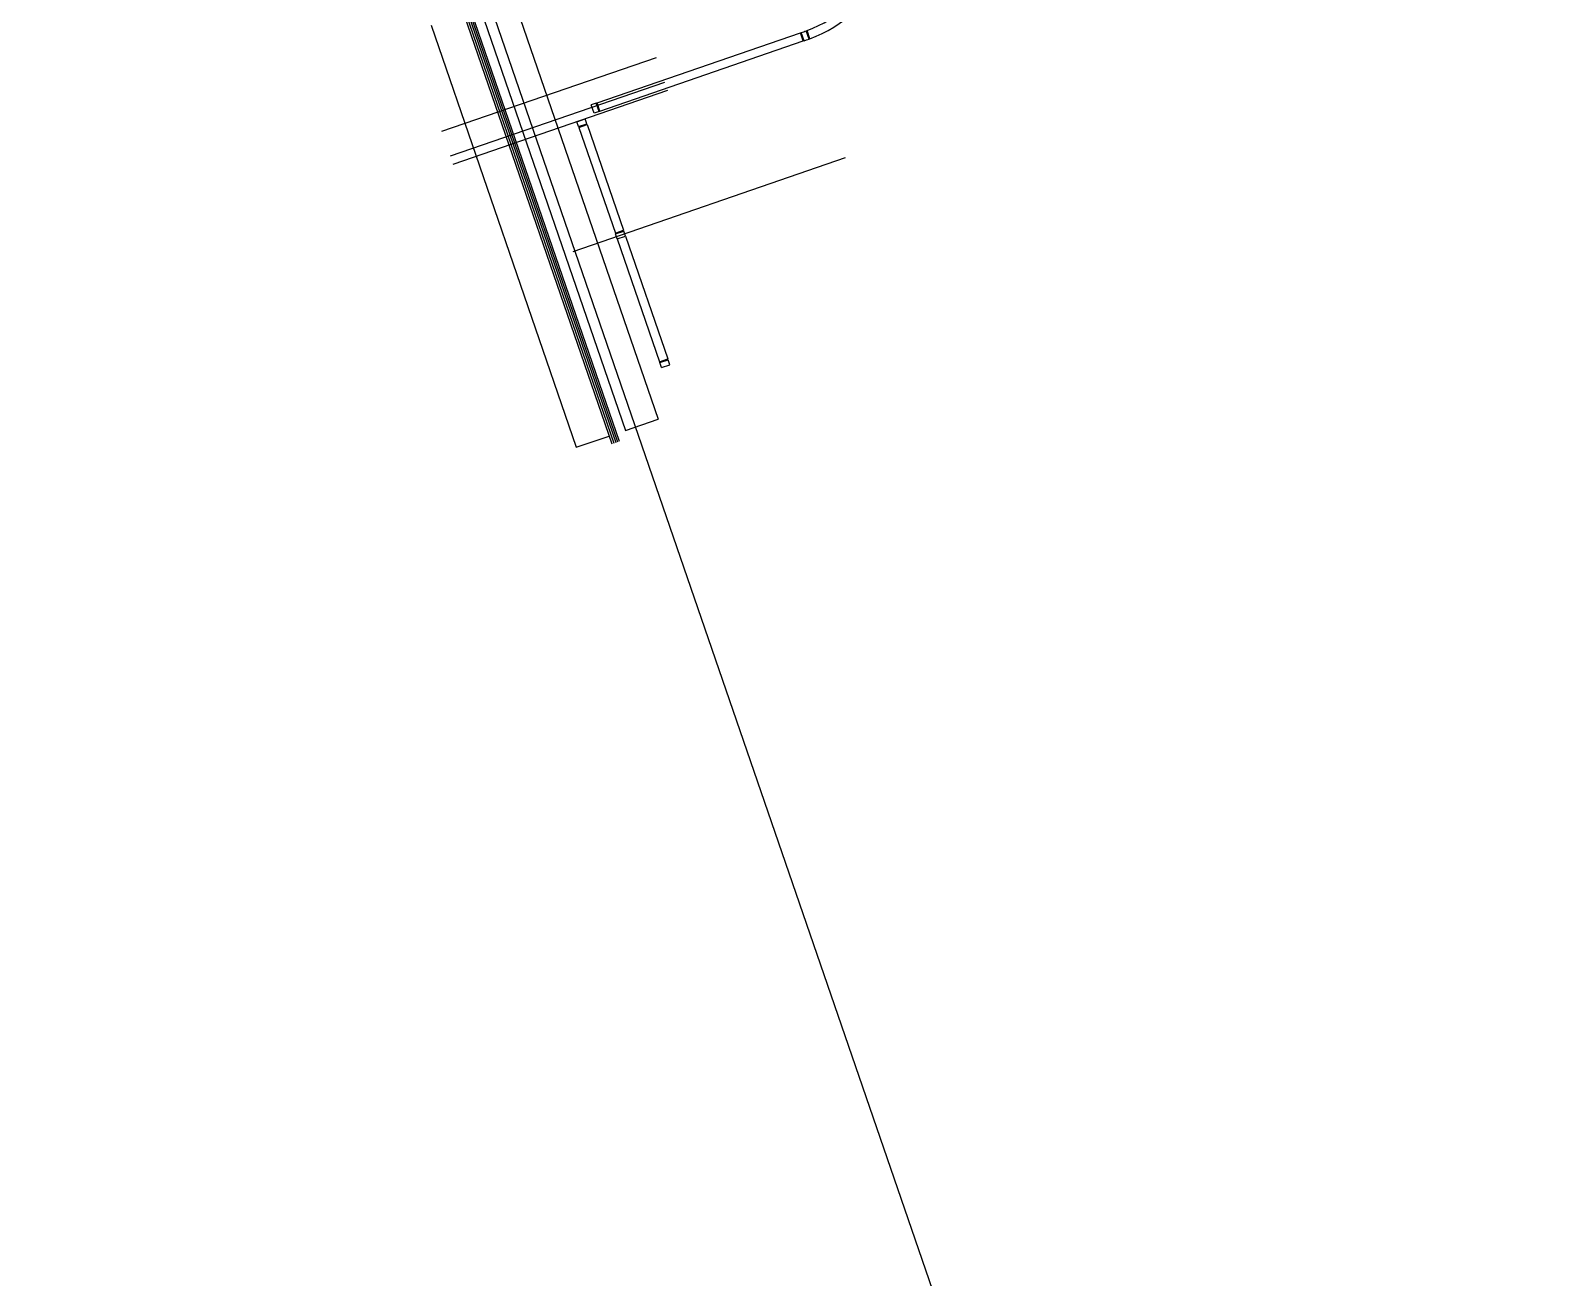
# Model space of a CAD drawing. Extents: x 809487 to 809680, y 818779 to 819225.
# Drawn here: x 809488.39 to 809497.19, y 819192.48 to 819199.67 of the extents above; entities that cross this region are included whole.
import ezdxf

# ---------------------------------------------------------------- set-up
doc = ezdxf.new("R2010")
doc.units = 0
for name, color, linetype in [('F-RC', 7, 'Continuous'), ('MAJ214__', 7, 'Continuous'), ('MAJ270__', 7, 'Continuous'), ('MAJ292__', 7, 'Continuous')]:
    doc.layers.add(name, color=color, linetype=linetype)

msp = doc.modelspace()

# ---------------------------------------------------------------- linework, layer by layer
at = {"layer": 'F-RC'}
for p, q in [((809491.6559, 819199.2572), (809492.8297, 819199.6614)), ((809491.6559, 819199.2572), (809492.8297, 819199.6614)), ((809491.6722, 819199.2099), (809492.846, 819199.6141)), ((809491.6722, 819199.2099), (809492.846, 819199.6141)), ((809492.846, 819199.6141), (809492.8297, 819199.6614)), ((809492.846, 819199.6141), (809492.8297, 819199.6614)), ((809492.8303, 819199.6595), (809492.8351, 819199.6611)), ((809492.8303, 819199.6595), (809492.8351, 819199.6611)), ((809492.8344, 819199.663), (809492.8486, 819199.6679)), ((809492.8344, 819199.663), (809492.8486, 819199.6679)), ((809492.8507, 819199.6157), (809492.8344, 819199.663)), ((809492.8507, 819199.6157), (809492.8344, 819199.663)), ((809492.8453, 819199.616), (809492.85, 819199.6176)), ((809492.8453, 819199.616), (809492.85, 819199.6176)), ((809492.8507, 819199.6157), (809492.8649, 819199.6206)), ((809492.8507, 819199.6157), (809492.8649, 819199.6206)), ((809492.879, 819199.6256), (809492.8627, 819199.6729)), ((809492.879, 819199.6256), (809492.8627, 819199.6729)), ((809492.8837, 819199.6274), (809492.8674, 819199.6747)), ((809492.8837, 819199.6274), (809492.8674, 819199.6747)), ((809491.6512, 819199.2556), (809491.6228, 819199.2458)), ((809491.6512, 819199.2556), (809491.6228, 819199.2458)), ((809491.6391, 819199.1985), (809491.6228, 819199.2458)), ((809491.6391, 819199.1985), (809491.6228, 819199.2458)), ((809491.6675, 819199.2083), (809491.6512, 819199.2556)), ((809491.6675, 819199.2083), (809491.6512, 819199.2556)), ((809491.6566, 819199.2553), (809491.6519, 819199.2537)), ((809491.6566, 819199.2553), (809491.6519, 819199.2537)), ((809491.6722, 819199.2099), (809491.6559, 819199.2572)), ((809491.6722, 819199.2099), (809491.6559, 819199.2572)), ((809491.5403, 819199.1487), (809491.5876, 819199.1649)), ((809491.5973, 819199.1366), (809491.5876, 819199.1649)), ((809491.6675, 819199.2083), (809491.6391, 819199.1985)), ((809491.6675, 819199.2083), (809491.6391, 819199.1985)), ((809491.6716, 819199.2118), (809491.6668, 819199.2102)), ((809491.6716, 819199.2118), (809491.6668, 819199.2102)), ((809491.5501, 819199.1203), (809491.5403, 819199.1487)), ((809491.5501, 819199.1203), (809491.5973, 819199.1366)), ((809491.5517, 819199.1156), (809491.599, 819199.1318)), ((809491.5517, 819199.1156), (809491.7617, 819198.5057)), ((809491.5536, 819199.1162), (809491.552, 819199.1209)), ((809491.5971, 819199.1312), (809491.5955, 819199.1359)), ((809491.599, 819199.1318), (809491.809, 819198.522)), ((809491.7617, 819198.5057), (809491.7813, 819198.5125)), ((809491.7633, 819198.501), (809491.8106, 819198.5173)), ((809491.7731, 819198.4726), (809491.7633, 819198.501)), ((809491.7652, 819198.5016), (809491.7636, 819198.5064)), ((809491.7731, 819198.4726), (809491.8204, 819198.4889)), ((809491.7731, 819198.4726), (809492.0173, 819197.7635)), ((809491.7813, 819198.5125), (809491.809, 819198.522)), ((809491.8087, 819198.5166), (809491.8071, 819198.5213)), ((809491.8204, 819198.4889), (809491.8106, 819198.5173)), ((809491.8204, 819198.4889), (809492.0646, 819197.7798)), ((809492.0173, 819197.7635), (809492.0369, 819197.7703)), ((809492.0189, 819197.7588), (809492.0662, 819197.775)), ((809492.0287, 819197.7304), (809492.0189, 819197.7588)), ((809492.0208, 819197.7594), (809492.0192, 819197.7641)), ((809492.0287, 819197.7304), (809492.076, 819197.7467)), ((809492.0369, 819197.7703), (809492.0646, 819197.7798)), ((809492.0643, 819197.7744), (809492.0627, 819197.7791)), ((809492.076, 819197.7467), (809492.0662, 819197.775))]:
    msp.add_line(p, q, dxfattribs=at)
for radius, start, end in [(0.735, 290.55926, 17.44074), (0.735, 290.55926, 17.44074), (0.785, 290.45992, 17.54008), (0.785, 290.45992, 17.54008), (0.735, 289, 290.16938), (0.735, 289, 290.16938), (0.737, 290.16621, 290.55503), (0.737, 290.16621, 290.55503), (0.785, 289, 290.09489), (0.785, 289, 290.09489), (0.783, 290.09769, 290.46365), (0.783, 290.09769, 290.46365)]:
    msp.add_arc((809492.6093, 819200.3628), radius, start, end, dxfattribs=at)
at = {"layer": 'MAJ214__'}
for p, q in [((809490.9012, 819199.7668), (809491.7524, 819197.2949)), ((809490.9126, 819199.7707), (809491.7637, 819197.2988)), ((809490.922, 819199.7739), (809491.7732, 819197.3021)), ((809490.9227, 819199.7742), (809491.7739, 819197.3023)), ((809490.9836, 819199.7978), (809491.8203, 819197.368))]:
    msp.add_line(p, q, dxfattribs=at)
at = {"layer": 'MAJ270__'}
for p, q in [((809488.3879, 819207.5206), (809497.1852, 819181.9713)), ((809491.997, 819199.5174), (809490.7595, 819199.0913)), ((809492.0458, 819199.3756), (809490.8083, 819198.9495)), ((809492.0621, 819199.3283), (809490.8246, 819198.9022)), ((809491.5177, 819198.4005), (809493.0885, 819198.9414))]:
    msp.add_line(p, q, dxfattribs=at)
at = {"layer": 'MAJ292__'}
for p, q in [((809491.1727, 819199.8629), (809492.0094, 819197.4331)), ((809490.9324, 819199.7775), (809491.7836, 819197.3056)), ((809490.6983, 819199.7048), (809491.5366, 819197.2703)), ((809490.8899, 819199.7629), (809491.741, 819197.291)), ((809491.8203, 819197.368), (809492.0094, 819197.4331)), ((809491.5366, 819197.2703), (809491.7257, 819197.3354))]:
    msp.add_line(p, q, dxfattribs=at)

doc.saveas('drawing.dxf')
